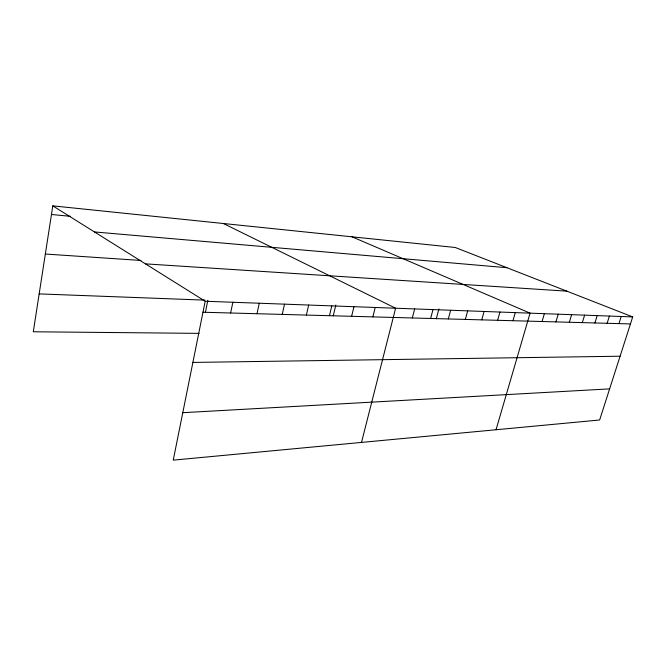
<?xml version="1.0" encoding="UTF-8"?>
<svg xmlns="http://www.w3.org/2000/svg" width="666" height="666" viewBox="0 0 666 666"><rect width="100%" height="100%" fill="white"/><g stroke="black" fill="none" stroke-linecap="round" stroke-linejoin="round"><path stroke-width="1" d="M52.797 205.861L205.186 301.248L173.235 460.139L599.641 419.996L632.7 316.916L455.278 247.494L52.797 205.861L33.3 331.776L199.092 333.366M205.428 312.287L207.859 300.233M230.619 312.995L232.859 302.264M257.009 313.719L259.274 303.23M282.234 314.41L284.515 304.162M306.36 315.068L308.666 305.045M329.47 315.701L331.793 305.894M333.241 315.884L335.822 305.045M351.623 316.308L353.954 306.701M372.868 316.891L375.208 307.484M361.505 442.415L395.621 308.225L223.343 223.501M412.312 317.965L414.66 308.924M430.644 318.473L432.992 309.598M436.288 318.806L438.919 308.916M448.31 318.956L450.657 310.248M465.334 319.422L467.682 310.872M481.768 319.871L484.107 311.472M497.619 320.304L499.958 312.054M512.937 320.721L515.276 312.612M496.037 429.753L530.069 313.153L352.023 236.813M542.066 321.52L544.38 313.678M555.919 321.894L558.233 314.185M569.33 322.261L571.636 314.677M582.317 322.619L584.615 315.151M594.913 322.968L597.194 315.609M607.117 323.301L609.39 316.059M618.955 323.626L621.22 316.492M182.775 412.695L609.623 388.869M192.882 362.429L620.096 356.218M202.972 312.237L630.444 323.934M205.186 301.248L632.7 316.916M39.169 293.897L204.895 300.125M145.454 263.861L566.858 291.15M45.338 254.029L140.967 260.456M94.472 231.943L506.968 267.715M51.465 214.485L70.421 216.317"/></g></svg>
